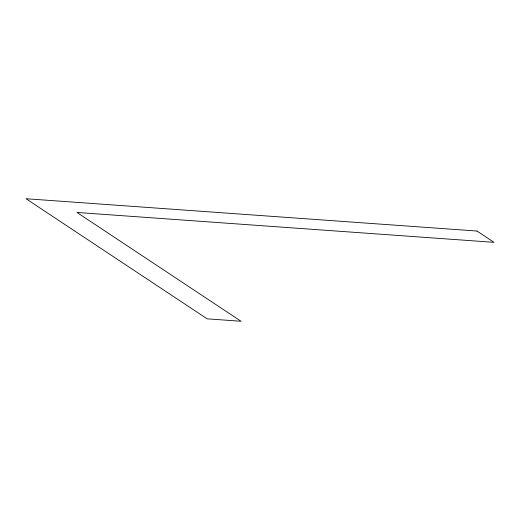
<?xml version="1.0" encoding="UTF-8"?>
<svg xmlns="http://www.w3.org/2000/svg" width="520" height="520" viewBox="0 0 520 520"><rect width="100%" height="100%" fill="white"/><g stroke="black" fill="none" stroke-linecap="round" stroke-linejoin="round"><path stroke-width="0.78" d="M476.97 231.042L26 198.731L207.168 318.838L241.078 321.269L76.941 212.453L494 242.333L476.97 231.042"/></g></svg>
